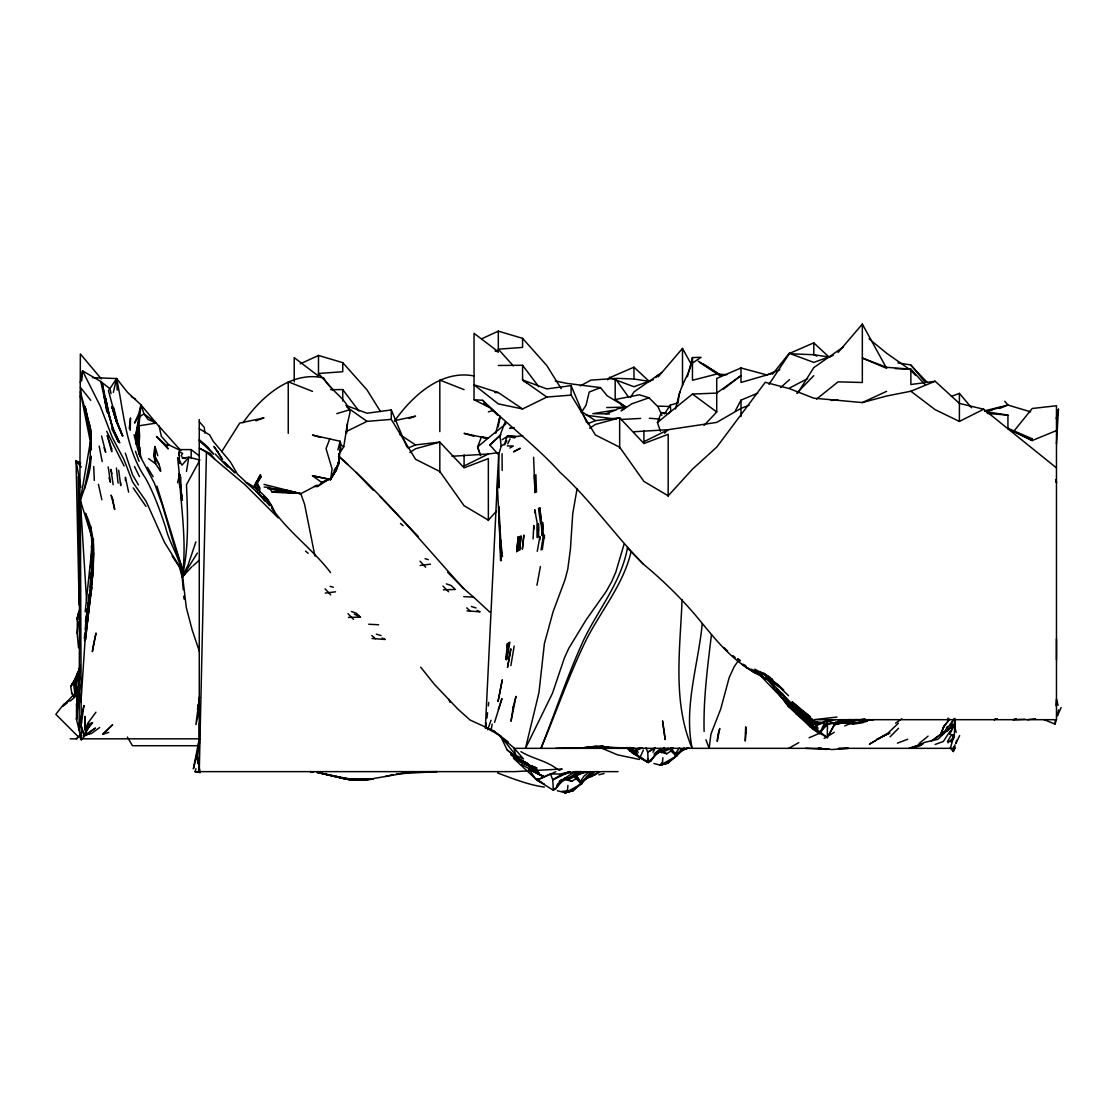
<?xml version="1.0" encoding="UTF-8"?>
<svg xmlns="http://www.w3.org/2000/svg" width="1117" height="1117" viewBox="0 0 1117 1117"><rect width="100%" height="100%" fill="white"/><g stroke="black" fill="none" stroke-linecap="round" stroke-linejoin="round"><path stroke-width="1.5" d="M682.068 599.745C680.211 648.935 672.239 701.839 692.163 748.334C683.59 707.089 698.223 665.02 702.244 623.817M334.151 470.271L336.231 467.548L336.231 469.433L330.353 479.682L312.509 475.772L321.738 482.46L329.138 479.053L330.353 479.682L336.077 470.662L338.744 463.848L339.331 454.158M544.384 538.282L544.398 535.029L542.303 549.48M101.326 378.9L80.354 353.935L79.125 730.127L81.276 739.747L85.492 735.223L85.981 730.713M199.371 723.202L199.398 743.824M745.57 733.869L746.142 727.376L745.276 741.018L745.625 726.888M88.983 422.226L90.463 429.151L91.343 449.942L90.533 435.63L85.032 406.49L91.273 436.663L90.463 429.151L80.354 391.704L90.351 441.801L90.128 462.34L90.798 456.113C91.371 471.486 85.199 486.09 80.354 500.416L81.276 739.747L80.354 738.826M78.497 647.762L77.185 633.409L77.352 620.186L78.79 614.196M125.383 480.547L125.425 477.294L128.623 492.164M93.395 538.617L93.297 569.53L85.464 639.734L93.297 569.53L86.344 625.087C87.964 588.422 102.541 548.224 85.423 513.206L92.725 539.888L90.491 567.59M130.228 430.394L130.507 417.953L129.251 428.677M195.936 768.747L195.028 771.638L200.166 772.545L199.259 771.638L206.463 452.259L199.259 448.14L210.247 453.544L214.548 458.85M79.921 669.753L74.853 683.66L75.649 693.922L76.012 678.899L79.67 667.575M148.603 458.682L155.472 463.611L153.657 455.219L154.886 446.577L155.472 463.611L160.569 471.332C161.728 466.348 147.598 444.412 158.865 463.918M539.832 539.86L539.916 536.551L537.263 551.309M1056.473 638.854L1056.473 659.742M259.661 492.583L259.814 487.906L258.139 484.82L258.236 490.237M336.077 470.662L338.898 461.07L339.149 453.432L338.744 463.848M154.802 456.63L155.151 447.023L157.776 455.694M792.204 704.143L792.107 706.405L801.685 712.423L792.204 704.143L768.761 679.988L753.403 672.183L741.73 664.238M485.35 728.354L498.671 454.801L501.198 446.06L499.871 435.7L505.135 422.156M533.06 538.952L533.786 525.437L534.331 528.76M1056.473 443.84L1058.455 409.241L1056.221 418.596M1044.116 719.697L1055.02 724.081L1055.216 720.73M1056.096 705.707L1056.473 699.033L1058.064 705.33M182.769 567.827L182.211 577.182L183.244 589.678M79.921 665.062L76.528 719.557L79.125 730.127L79.81 719.753M626.637 747.636L631.915 752.467L647.427 761.948L647.637 758.541M837.429 721.414L843.628 719.697L835.46 723.313L827.543 721.191L819.962 733.548L818.691 732.459L827.25 737.639L827.543 721.191L825.268 721.205L817.756 725.073M199.315 651.197L192.138 629.876L186.316 607.564L181.331 565.774L173.666 543.853L162.3 505.024L154.453 483.284L139.094 454.2L137.908 436.845L140.924 404.773L127.533 392.346L116.615 378.551L92.502 377.644M75.649 693.922L76.012 678.899L78.609 673.691L76.221 685.349L77.227 693.126M80.955 702.467L87.14 609.156L86.665 612.535M950.316 748.027L953.346 751.518L953.695 746.407M954.253 737.89L954.937 718.385M91.063 588.491L93.577 553.194M79.852 685.056L76.528 719.557L76.514 705.316L79.796 668.273M507.355 651.267L507.984 643.28L505.638 658.527M89.653 577.978L90.072 572.784M80.354 397.359L81.038 389.079M81.723 380.799L82.546 370.858L100.781 381.497L110.15 388.953M140.002 447.386L140.505 456.308L138.815 446.381L139.639 436.188L138.983 425.8L156.171 423.106L180.87 450.696L168.862 444.915L161.337 436.272L159.061 425.87M567.939 785.377L567.59 789.454L565.132 792.902L572.895 790.473L580.17 784.595L565.132 792.902L572.909 789.789L580.17 784.595M662.884 757.731L662.535 761.822L660.091 765.257L667.84 762.841L675.115 756.963L660.091 765.257L667.868 762.157L675.115 756.963M346.619 433.326L347.429 423.748L350.138 411.796C345.265 397.08 330.688 391.257 323.776 377.951C290.588 370.383 260.708 397.415 243.017 422.771M179.306 484.666L180.172 474.809M711.445 634.679C707.606 666.765 703.277 699.13 704.115 731.44M89.262 593.909L87.978 607.592L92.571 571.094L91.385 545.878M89.891 587.067L92.934 554.591L90.421 525.716L90.826 534.108M84.32 638.477L84.822 633.297M85.143 629.848L87.14 609.156M518.148 550.96L519.614 536.481M196.801 759.141L199.259 738.756L193.409 768.831L196.815 754.436L200.166 772.545M77.185 633.409L78.372 622.001M85.185 611.934L92.725 539.888L80.354 500.416L90.351 441.801M139.094 454.2L136.469 444.371L138.983 425.8M76.514 705.316L79.796 676.33M84.571 640.99L86.177 626.679M485.797 728.396L486.37 723.202M486.956 718.008L487.543 712.814M488.324 705.888L488.715 702.425M950.888 724.165L950.539 727.083L953.681 719.153M506.643 646.869L507.034 643.769M87.14 623.663L91.873 586.928L88.815 606M199.482 696.952L195.908 724.612L199.385 709.993M340.182 447.68L340.113 441.257L312.509 435.072L320.607 437.487M85.492 620.996L85.967 617.617M499.187 421.821L500.025 416.027L495.725 433.312M690.99 364.058L701.057 357.328L692.456 357.552C691.228 373.818 678.564 385.672 678.312 402.008M79.223 670.647L79.907 665.774M85.534 622.448L90.226 590.041M679.862 391.718L675.548 409.017M197.472 709.463L198.212 704.562M947.858 719.613L948.096 718.022M338.898 461.07L336.231 469.433L338.898 461.07L340.825 442.821M541.075 549.969L543.351 535.35L542.513 522.281L542.974 528.997M507.118 659.184L509.827 642.135M513.317 706.502L511 721.275L515.984 696.366L513.094 707.55M178.678 454.968L179.167 451.868L182.63 453.376L181.149 456.043M339.987 452.692L343.743 446.758L347.429 423.748M498.21 426.959L499.732 418.233M186.455 471.416L188.843 457.202L199.957 460.078M510.874 665.606L514.183 646.045M577.07 488.855L572.728 513.75L570.41 549.201L567.785 569.153L564.965 579.877L553.083 611.753L544.398 643.587L538.952 692.596L525.493 748.334L552.482 693.252L564.378 658.011L568.79 648.307L586.174 619.781L606.336 591.242L611.725 581.538L615.788 572.211L624.04 544.314M79.963 668.092L79.377 671.471L79.935 668.343M491.103 730.323L492.192 724.137M1056.626 419.517L1058.455 409.241M536.956 585.252L540.405 566.487M80.354 382.628L82.546 370.858L100.153 405.848L112.272 437.375L123.917 459.464L132.602 481.972L146.076 501.254L164.534 542.429L178.874 565.37L182.211 577.182L191.859 566.738M84.473 488.743L90.798 456.113M256.491 489.232L257.65 483.284M1058.567 709.937L1057.436 715.774L1061.15 707.522M113.348 392.416L116.615 378.551C123.875 412.327 125.411 448.517 145.475 478.104C154.09 493.728 160.066 510.623 165.651 527.517C169.644 544.635 181.387 559.282 182.211 577.182L185.268 573.007M140.924 404.773L144.023 413.862L148.03 419.461L156.171 423.106L140.924 404.773L138.857 413.513L134.529 423.106L139.29 415.342L135.548 435.7L136.469 444.371L134.054 434.667M177.561 482.767L179.474 474.711M956.655 740.292L955.887 743.461L959.629 735.614M78.762 611.837L76.891 619.307L79.67 609.379M337.906 449.914L340.113 441.257M74.853 683.66L77.897 671.889L74.085 681.97L70.748 686.341L71.739 692.945L73.303 696.017M687.402 376.694L692.456 357.552L692.456 380.269L716.723 374.055L726.748 374.698M77.352 620.186L79.921 610.72M85.744 730.616L84.585 734.874L91.091 722.936L85.492 729.987M950.33 748.334L953.429 737.597L953.22 734.651L952.731 739.398L950.958 741.911M195.88 541.899L188.033 565.076L182.211 577.182L181.54 566.193L156.952 486.09M494.58 722.308L501.966 698.642L498.294 709.504M514.881 437.85L506.978 436.607L504.702 443.84L501.198 446.06M491.047 720.27L487.64 729.708M340.043 450.64L340.95 447.861M1055.02 724.081L1056.473 719.697L1056.473 405.764L1032.206 408.501L1013.217 431.986M254.494 487.249L260.345 474.823L261.057 476.694L254.494 487.249L261.057 476.694L259.898 476.051L260.345 474.823M942.943 727.977L949.673 719.125L944.088 726.036L940.514 734.679L934.329 739.175M627.545 547.484C621.373 582.013 598.642 608.947 583.772 639.706C567.631 675.073 555.289 712.199 540.977 748.334C556.126 712.451 568.902 675.352 586.006 640.348C600.932 610.678 623.188 584.959 631.035 551.966M947.23 726.567L945.666 730.686L940.514 734.679L944.088 726.036M329.892 438.604L326.038 448.629L332.056 468.861L330.883 477.894L336.231 467.548M505.889 423.818L488.352 437.976L481.455 436.873L477.615 446.912L480.226 454.842M660.426 431.288L657.438 422.603L661.292 412.578L668.189 413.667L692.456 394.064L716.723 393.086L740.99 375.577L723.467 389.121M254.299 486.9L256.449 481.553M643.322 750.149L639.818 757.857L648.279 762.604L650.541 761.319L660.189 748.39M768.859 680.923L788.225 706.293L811.738 728.158L819.641 733.562L825.268 721.205L837.303 719.697L813.79 719.697L836.94 717.044M507.732 443.854L510.008 438.939M253.796 486.844L259.898 476.051L254.215 486.803M953.346 751.518L954.937 748.334L954.937 744.857M735.335 410.861L740.99 400.137L757.675 393.17M79.74 669.949L71.767 684.889L75.635 679.597M817.56 730.476L795.625 712.325L827.25 737.639L835.614 722.099M183.928 574.18L182.211 577.182C187.056 542.988 181.066 507.9 179.111 473.51L181.959 500.039L177.631 457.537L181.959 465.175L188.843 457.202L182.322 458.235M652.942 752.299L654.52 749.535M827.25 737.639L835.921 722.476L844.913 719.697L839.789 720.283M88.871 723.174L85.046 729.834L84.99 716.486L85.046 729.834L87.782 723.285L95.922 712.241M556.908 785.977L558.57 783.115M74.825 695.165L74.085 681.97L76.654 677.628M947.495 741.465L951.642 734.511L953.429 737.597L951.726 740.292M330.353 479.682L336.133 470.048M199.105 461.489L186.483 484.68C187.698 515.384 189.164 547.107 182.211 577.182L184.989 573.133M504.437 444.873L506.839 440.95M197.332 553.097L182.211 577.182L185.813 571.904M221.738 451.603L239.708 423.092L263.975 417.856L255.891 420.816M630.365 397.61L633.967 391.913L662.283 372.156M797.622 393.24L813.79 367.605L843.461 346.884M70.748 686.341L75.202 679.429M664.657 413.667L670.284 405.094L678.103 402.916M950.12 731.16L943.334 741.451L935.152 744.481M574.962 777.53L581.58 784.022L586.593 776.441L594.23 771.638L587.64 777.083M671.122 750.931L676.525 756.391L681.538 748.809M768.999 384.374L789.524 353.391L813.79 362.425L833.212 355.388M574.529 776.776L580.086 781.928L584.303 775.743L590.111 771.638L580.142 773.048M738.505 660.426L734.176 666.737L729.192 677.558L720.716 709.044L710.929 734.134L709.169 748.334L705.93 739.789M669.488 749.144L675.031 754.282L679.262 748.111M581.273 412.578L586.048 405.206L589.204 392.053L600.499 387.613L607.201 395.823L626.023 407.091L621.164 410.874L631.887 403.782L649.019 397.792L658.039 406.839L661.892 415.356M561.097 781.146L555.582 788.951L553.334 790.236L536.956 780.099L513.443 758.234L538.003 770.912L529.067 766.946M657.885 750.903L650.541 761.319L649.675 760.705L660.65 750.47M953.723 719.292L945.666 730.686L931.355 740.962M562.34 779.903L555.582 788.951L554.716 788.337M668.79 413.304L670.772 410.791L670.284 405.094M607.592 379.85L609.7 377.197M772.643 374.041L789.524 352.902M556.727 785.851L558.737 783.38M86.372 730.336L92.599 722.741L86.135 729.206M394.594 421.039C412.061 396.102 441.033 369.573 473.734 375.912M78.595 689.58L62.985 706L67.104 703.124M658.234 376.792L682.501 348.406L691.702 365.175M838.071 352.483L862.338 324.098L886.605 368.317L862.338 358.04L886.605 367.311L910.872 369.182L924.736 384.304M496.451 511.223L488.352 520.103L464.086 505.722L439.819 471.5L415.552 459.269L391.285 419.392L391.285 409.953L367.018 413.22L345.977 405.471M704.017 425.465L716.723 411.978L716.723 378.44L740.99 367.968L765.257 374.502M796.812 393.198L813.79 375.647M589.622 774.263L594.076 771.638L572.965 790.822L561.991 791.325M653.864 763.497L660.049 765.089L667.826 763.218L661.585 763.902L667.924 763.19L684.763 748.362M655.805 377.518L658.234 375.061M890.109 736.801L898.543 728.312M76.138 738.826L81.206 733.813M819.124 732.822L828.116 723.998L832.765 722.699M102.792 734.302L112.496 724.835L102.792 734.302L108.782 732.375M557.285 786.256L565.691 778.116M268.275 488.269L300.836 493.714L314.394 486.537L317.647 486.509L322.618 481.72L321.738 482.46M947.928 742.861L953.429 737.597M878.688 738.798L887.401 733.646L898.417 723.174M561.586 779.484L559.156 781.788L575.087 771.638L580.714 771.638L568.972 778.326L563.136 779.61M656.531 751.853L654.101 754.157L664.489 747.524M664.545 433.145L668.189 429.696L716.723 422.394L740.99 408.375L749.088 405.234M500.807 555.233L497.484 488.157L497.735 471.262L499.062 487.836L498.671 454.801L489.805 444.971L500.877 434.695M489.805 444.971L499.871 435.7M192.948 565.942L199.161 560.287M780.588 387.599L789.524 379.598M70.371 700.945L77.659 694.648M942.064 734.749L946.713 730.797L937.959 739.259L924.667 742.4L911.416 748.334L920.939 745.346M488.352 437.976L477.615 446.912L480.589 455.596M657.438 422.603L668.189 413.667M580.142 783.045L594.049 771.638L588.547 775.366M675.101 755.399L678.885 752.286M681.412 750.219L683.939 748.139M919.012 743.573L928.101 736.117M816.499 399.118L838.071 381.846L862.338 382.503L862.338 324.098M565.663 777.921L560.748 781.802L571.359 776.371L577.978 771.638L575.213 772.964M660.608 750.275L655.693 754.157L666.318 748.739M584.163 779.917L588.91 776.203M588.673 775.826L594.076 771.638M91.105 733.771L99.678 727.502M895.569 723.202L901.852 718.734M582.976 780.853L588.477 777.027M677.921 753.221L680.686 751.308M85.269 735.154L95.266 728.2L85.269 735.154L90.198 733.562L83.077 735.88M887.401 733.646L869.389 744.187L875.784 740.515M409.841 452.525L415.552 448.741L439.819 442.095L464.086 467.841L488.352 458.598L488.352 520.564M589.678 428.216L595.389 424.432L619.656 417.786L643.923 443.533L668.189 434.29L668.189 496.255M317.647 486.509L329.138 479.053L312.509 475.772M502.105 439.721L506.978 436.607M586.355 778.2L589.148 776.427M681.314 750.568L684.093 748.795M627.056 747.482L630.295 751.043L631.803 750.079L636.55 753.849M816.15 727.726L795.862 713.47L803.654 719.599L810.118 726.748L811.626 725.785M563.82 779.107L571.764 781.383L577.657 777.641M658.765 751.462L666.709 753.752L672.602 750.01M589.818 774.416L594.23 771.638M69.338 700.806L63.557 704.408L55.85 714.322L79.139 737.611M544.482 784.19L536.956 780.099L550.486 773.941L560.678 774.053L570.131 771.638L561.586 774.444L552.761 779.82L553.334 790.236M655.065 747.706L647.706 752.188L648.279 762.604M824.164 738.449L834.231 732.319M861.389 721.722L868.831 719.697L865.703 721.61L869.584 719.697M586.453 778.591L590.279 776.301M680.127 751.713L685.238 748.669M509.924 448.015L513.401 446.004L507.258 445.906M668.329 748.181L663.931 750.68L658.081 751.978M788.77 748.334L798.781 742.623M654.813 748.208L647.706 752.188L646.003 747.776M580.295 385.923L590.921 380.129L615.188 378.426L628.326 396.758M688.351 747.664L685.615 749.13L688.002 747.985M789.524 388.06L807.731 378.523M640.921 747.832L631.915 752.467L640.139 757.857M814.754 726.608L811.738 728.158L819.641 733.562M578.536 771.931L585.057 771.638L568.385 779.471L564.183 779.303M672.923 747.636L663.33 751.839L659.128 751.671M314.394 486.537L317.34 485.043M321.766 482.795L329.138 479.053M498.308 365.482L522.574 365.273L522.574 379.975L546.841 388.911L571.108 385.644L571.108 395.097L595.389 434.96L619.656 447.191L643.923 481.413L668.189 495.808L692.456 469.168L716.723 447.135L765.257 382.307L789.524 388.674L813.79 398.183L862.338 402.567L886.605 396.018L910.872 391.229L935.138 409.66L959.405 421.416L983.672 409.227L1056.473 467.911M688.868 747.622L682.599 750.429M464.086 465.998L488.352 454.005L498.07 452.636M643.923 441.704L668.189 429.696L633.521 431.776M345.781 431.776L367.018 421.36L391.285 419.392M522.574 408.962L498.308 392.57L474.041 384.807L498.308 403.893L522.574 408.962L546.841 397.066L571.108 395.097M876.426 739.398L889.914 732.989L882.807 736.089M862.338 402.567L886.605 391.341M300.278 363.835L318.485 355.457L342.751 362.648L367.018 389.903L380.492 411.573M481.622 338.828L498.308 331.149L522.574 338.339L546.841 365.594L561.223 388.716M642.429 747.664L631.915 752.467L640.935 757.382M649.298 381.442L633.967 367.172L609.7 377.7L633.967 386.733L653.375 379.696M829.121 357.133L813.79 342.863L789.524 353.391M536.956 780.099L555.861 771.763M559.003 770.381L562.158 768.985L514.742 771.638L195.028 771.638M590.488 773.02L593.644 771.638L582.474 772.573M844.745 725.896L850.972 723.188M809.127 737.765L819.613 733.255M570.661 773.481L575.087 771.638L561.586 774.444M849.869 719.697L834.65 725.017M870.241 719.697L868.719 720.325L873.731 719.697M910.872 391.229L935.138 381.246L959.405 403.405L983.672 409.227M1056.473 430.562L1032.206 440.545L1007.939 428.858M407.97 448.043L415.552 444.929L439.819 442.095L439.819 472.393M587.793 423.734L595.389 420.634L619.656 417.786L619.656 448.085M999.38 408.473L1007.939 405.052L1030.6 411.824M586.062 778.689L600.234 771.638L590.67 776.762L595.431 774.458L592.415 775.407M868.426 719.697L861.654 722.322L841.897 722.797M740.99 367.968L740.99 382.475L765.257 375.438L779.82 369.797M570.131 771.638L552.761 779.82L550.486 773.941M897.426 743.154L907.716 739.245M951.321 396.409L959.405 393.379L971.539 407.747M606 413.681L616.389 409.813L592.848 413.653L609.463 413.974M911.416 748.334L922.991 744.076M409.087 418.498L415.552 416.138L394.524 420.676M537.752 773.509L544.314 776.678M577.042 774.947L586.257 771.638L579.695 773.132M540.949 781.886L535.336 778.689L529.095 769.236L543.839 776.678M997.188 718.692L994.004 719.697L997.006 718.762M336.789 413.611L348.979 409.967M488.352 411.894L492.932 410.525M1016.275 718.734L1012.965 719.697L1024.973 719.236M660.049 765.089L667.84 762.841M557.355 790.738L565.09 792.721L572.895 790.473M865.535 720.633L868.858 719.697M864.921 720.828L868.984 719.697L863.176 722.559L853.346 724.137L843.307 722.517M765.257 375.438L773.355 373.19M576.33 772.922L581.203 771.638L576.204 772.727M580.645 772.755L585.057 771.638M984.761 410.819L1007.939 405.052L1004.755 401.268M580.072 773.146L586.257 771.638M367.242 779.066L353.894 779.792L358.585 780.057L353.586 779.094M565.09 792.721L572.881 790.85L565.076 791.716M385.379 776.497L393.1 774.653M598.824 774.793L604.046 773.536M576.414 772.755L581.203 771.638M837.876 723.69L855.985 719.697M577.545 772.364L580.714 771.638M857.758 720.27L864.893 718.664L861.654 722.322L857.814 720.228L853.5 720.297M616.738 409.073L626.023 407.091L615.188 399.509L615.188 378.426M1003.066 406.644L988.908 410.609L991.924 410.079M632.222 747.957L636.048 748.893L639.455 748.208M810.774 723.355L815.871 724.584L824.388 722.881M404.926 773.062L367.032 779.68M585.503 772.545L590.111 771.638M615.188 399.509L639.455 394.804L649.019 397.792M166.349 445.39L168.178 448.894L156.492 436.482L166.349 445.39L168.862 444.915M514.211 427.56L509.631 428.383L513.178 428.118M368.289 779.107L357.37 779.931L362.341 779.191M597.12 746.198L580.142 748.041L603.697 746.296L577.782 748.195M838.127 723.76L859.839 719.697L854.7 719.571M839.775 720.423L844.913 719.697M845.862 720.674L852.76 719.697L848.264 719.613M516.026 436.552L507.411 435.965L516.026 436.552L522.756 435.616M935.138 381.246L910.872 384.513L910.872 369.182L895.276 368.624M597.092 746.728L633.018 748.334M420.201 565.439L430.464 564.169M325.242 593.085L335.519 591.815M396.34 774.081L409.911 772.364M1027.486 719.697L1035.501 718.72M853.081 720.619L861.039 719.697M451.952 456.281L488.352 454.005M984.552 411.07L987.456 410.763M828.116 723.998L835.46 723.313M824.402 722.294L811.794 722.266M402.134 773.536L437.138 771.638L421.235 771.749M640.641 418.428L621.066 419.475M294.218 381.832L294.218 357.635L318.485 376.108L318.485 373.497L342.751 371.724L342.751 362.648M831.23 749.577L848.348 748.334L838.406 748.572M354.857 779.945L373.441 778.954C360.833 781.383 348.057 779.82 335.812 776.357L346.061 779.205L354.857 779.945L335.812 776.357M831.132 400.403L838.071 400.054M592.052 746.701L602.44 746.212M590.223 747.636L555.721 748.334M351.394 611.516L356.169 613.121L360.456 617.115L348.448 617.408M782.179 693.322L792.107 706.405L784.637 697.93L781.942 697.999L760.509 675.729L774.165 683.506L760.509 675.729M606.726 407.551L626.023 407.091L621.247 405.122M330.618 389.693L342.751 389.582L358.92 411.056M366.264 779.443L351.185 779.554L362.467 779.861L357.44 779.205M272.073 492.122L285.854 492.108L293.841 493.323L272.073 492.122L269.043 487.305L264.157 487.068M179.041 449.592L191.175 449.606L199.259 455.918M838.071 719.697L1056.473 719.697M70.203 738.826L76.975 738.826M80.689 738.826L199.901 738.826M198.114 745.723L132.476 745.723L127.408 737.066M515.775 748.334L821.47 748.334M838.797 748.334L954.937 748.334M594.803 771.638L598.949 771.638M601.267 771.638L618.064 771.638M443.393 589.776L455.401 589.483L451.128 585.49L446.339 583.884M844.326 722.545L843.447 722.517L853.611 723.551M494.845 392.542L498.308 392.57M658.234 406.155L670.368 406.476M805.748 748.334L826.957 749.423M596.771 746.854L607.802 747.189M268.234 488.045L287.907 490.558L300.836 493.714L304.606 504.367L314.952 556.112M791.269 353.81L813.79 354.731L829.973 357.147M616.626 378.328L633.967 379.026L650.15 381.455M463.695 596.618L473.566 597.134L490.112 612.353M368.736 624.249L378.621 624.766M466.99 610.873L480.156 611.823L477.141 610.454M372.045 638.505L385.211 639.469L382.182 638.086M322.143 773.104L317.521 772.601L348.63 779.484L358.585 780.057M649.368 418.247L659.644 419.057M594.579 746.561L622.965 748.334M628.508 748.348L630.295 751.043L633.409 751.238M535.336 778.689L538.45 778.884M348.63 779.484L356.1 779.987L338.409 777.32L319.071 772.741L346.061 779.205L356.1 779.987M498.308 331.149L498.308 351.799L474.041 333.327L474.041 399.718L482.739 400.319C507.942 425.005 536.355 446.102 560.064 472.351C590.823 500.318 614.392 534.834 643.49 564.253C662.186 579.765 679.708 596.701 695.458 615.216C714.754 638.142 733.883 664.769 762.827 675.757M830.308 749.214L818.272 748.334L828.996 749.353M313.291 771.861L310.163 771.638L313.542 772.001M987.358 413.416L1007.939 415.133L1007.939 428.048M268.569 488.297L275.159 488.911M316.921 772.364L322.003 772.894M269.672 488.841L285.854 492.108M616.067 419.112L586.313 415.273M288.27 491.159L300.836 493.714L263.975 484.373M600.499 387.613L566.654 383.354L555.275 380.925M267.912 488.506L272.771 489.204M897.928 362.913L910.872 364.952L925.211 382.251M986.409 411.754L1007.939 415.133M814.516 722.378L817.602 722.867L803.877 717.296L810.188 721.121M274.628 488.855L288.521 491.187M354.061 779.121L359.074 779.959L353.977 778.94M487.305 438.395L464.086 433.354L473.79 436.244M319.071 772.741L333.313 775.617M843.307 721.289L846.407 721.945M814.153 721.889L820.409 723.285L810.76 719.907L818.873 723.397M495.068 351.059L498.308 351.799M639.357 759.462L617.478 754.827L600.89 747.804M544.398 787.094C528.006 784.818 512.982 778.661 497.651 772.992M425.032 558.709L428.286 559.589M753.403 672.183L761.864 674.486L751.462 669.265M330.074 586.341L333.327 587.235M813.288 721.289L820.409 723.285M471.36 606.503L476.037 607.955M376.401 634.149L381.079 635.587M661.292 412.578L664.406 413.653M481.455 436.873L486.132 438.506M464.086 389.651L439.819 380.073L439.819 431.595M312.509 391.383L288.242 381.805L288.242 433.326M420.676 667.156L434.304 684.246L458.068 709.281L470.089 720.032L493.532 730.769L508.444 742.191M531.175 768.901L539.316 772.824M80.647 462.969L76.068 461.028L79.139 605.205M816.834 356.072L813.79 354.731L813.79 342.863M747.022 667.882L761.864 674.486M811.724 722.727L815.871 724.584L818.021 728.354M536.635 769.697L520.34 761.766M485.727 727.67L500.318 735.67L515.872 755.385L523.496 758.932L513.722 747.65L493.532 730.769M537.319 773.648L544.049 776.818L529.095 769.236L537.64 773.55M354.257 614.113L360.456 617.115M182.071 457.062L185.101 458.556M474.041 399.718L488.883 407.202L482.739 400.319M520.075 761.766L510.637 754.687L528.299 763.874L518.302 758.359L507.16 749.94L500.318 735.67M719.739 375.591L699.591 362.411M660.301 750.191L663.33 751.839M565.342 777.837L568.385 779.471M754.771 669.139L770.199 677.642L763.902 673.216M788.225 706.293L809.993 720.088M78.93 462.647L76.068 461.028L80.885 487.305M815.871 724.584L803.039 717.365L810.356 722.113M520.927 751.657C532.655 758.89 547.023 760.663 557.858 769.641M521.304 764.279L529.863 769.152M740.334 660.356L737.513 658.751L740.082 660.999M810.118 726.748L819.934 732.361M630.295 751.043L637.304 755.064M796.616 712.353L785.419 702.747L794.857 709.826L812.254 719.264L792.26 706.907L803.849 715.006L793.126 707.913M764.824 675.38L777.753 684.386L783.715 690.25L770.004 678.382M483.87 403.628L488.087 406.085L483.87 403.405M702.816 363.681L721.568 375.661M199.259 428.733L209.661 434.904L213.082 441.131L230.493 462.061L237.404 474.125L245.433 481.525M662.87 751.406L666.709 753.752M567.911 779.038L571.764 781.383M80.438 463.723L76.068 461.028L81.318 467.018M698.251 361.196L721.456 375.787M339.568 444.091L343.743 446.758M794.48 710.189L803.374 715.885M131.317 396.521L135.534 399.23M659.016 750.903L661.767 752.69M795.192 710.915L804.785 717.184M581.105 411.21L595.389 420.634M399.844 434.569L415.552 444.929M246.648 482.488C258.962 489.497 270.188 499.048 274.852 512.898L271.836 507.97C288.158 531.985 312.914 549.327 330.576 572.574M765.745 677.265L780.434 687.946L788.504 695.709M522.574 379.975L546.841 397.066M346.787 407.133L367.018 421.36M743.461 664.28L746.1 666.137M523.929 380.953L526.624 382.894M641.326 757.549L647.427 761.948M631.161 748.292L636.327 752.034M692.456 394.064L716.723 411.978M801.252 710.063L810.523 716.946L792.065 701.769L801.252 710.063L798.864 707.564M156.171 423.106L144.023 413.862L139.569 416.711L135.729 436.524L136.469 444.371M732.724 655.567L735.209 657.494M629.136 748.027L631.803 750.079M400.472 523.496L403.153 525.674M305.513 551.142L308.208 553.306M869.068 338.87L886.605 353.209L910.872 370.327L915.493 375.312M338.437 456.336C384.43 496.213 422.826 543.742 463.653 588.547L473.566 597.134M507.16 749.94L517.325 758.345M245.335 481.874L259.074 493.784L269.644 505.694M199.259 439.651L208.628 447.889M206.463 452.259L244.972 484.68L278.175 517.855M629.862 747.552L637.542 754.38M723.746 647.525L727.6 650.974M466.752 607.871L470.313 611.069M371.793 635.503L375.354 638.701M627.503 548.042L643.49 564.253M447.68 572.351L463.653 588.547M215.162 454.019L227.631 467.032M794.857 709.826L781.942 697.999L776.929 688.784L784.637 697.93M373.134 490.223L356.114 472.365M339.931 457.048L348.169 464.742M448.503 591.745L442.974 586.104M353.544 619.39L348.015 613.736M223.54 461.475L235.142 472.91L224.88 462.522M268.625 500.807L263.835 495.962L272.241 507.286M380.227 496.66L418.191 536.439M113.571 429.947L113.054 429.291L119.728 442.821L113.571 429.947L107.93 411.782L113.054 429.291L118.5 442.039L111.882 428.914M910.872 365.245L927.054 382.223M425.647 567.227L420.006 561.167M330.702 594.858L325.061 588.799M513.331 365.887L498.308 349.188L522.574 347.415L522.574 338.339M318.485 373.497L333.508 390.196M199.259 421.723L204.271 427.392L204.9 433.159M80.354 387.32L90.728 400.347M522.574 365.273L538.757 386.747M133.188 487.906L145.978 506.406M172.102 555.973L178.888 566.235M671.163 747.915L675.031 754.282M580.086 781.928L576.218 775.547L577.964 779.917M147.402 467.311L153.113 476.736M138.494 484.946L132.574 474.837L125.286 453.139M636.048 748.893L638.184 752.649M674.263 752.258L676.525 756.391M578.564 778.507L581.58 784.022M71.739 692.945L73.736 696.701M106.687 431.288L124.071 465.943M134.487 466.529L139.471 476.652M671.024 748.055L672.909 752.286M571.108 385.644L586.62 422.463M391.285 409.953L406.783 446.772M179.181 473.538L180.814 477.448L180.619 486.705L182.336 500.234M116.964 421.081L122.549 435.965L116.28 421.416L111.882 406.686L116.964 421.081L111.951 406.644L116.405 421.5L122.772 436.021L117.02 422.435L108.475 390.768L116.615 378.551L117.229 390.168M448.964 699.479L450.053 702.425M577.447 777.516L578.578 780.643M135.436 451.254L139.08 461.293M104.076 447.735L105.71 452.329L101.577 436.021M81.234 727.111L83.887 734.623L81.206 725.324M109.005 477.657L110.415 482.237L108.223 466.934M513.722 747.65L515.872 755.385M199.245 764.056L197.095 756.335L198.226 763.721L196.871 754.813L197.863 763.232M954.937 727.67L956.18 732.403M108.363 413.276L105.556 398.336L112.789 429.877M85.032 406.49L90.463 429.151L90.533 435.63M113.808 407.887L116.573 419.433M111.909 473.72L110.904 469.405L113.166 484.736M108.88 414.058L102.08 382.838L107.525 412.578L100.781 381.497M98.408 484.317L101.884 499.802M535.476 513.443L534.736 509.715L537.375 524.124L537.389 537.514L537.375 524.124M99.148 446.102L102.206 461.586M110.443 390.517L111.016 393.645M104.23 396.982L106.715 411.363M105.696 398.518L107.651 410.121M1056.012 479.458L1056.473 482.851L1056.082 479.626M538.506 508.291L540.502 522.965M118.681 470.243L120.748 485.546L120.566 482.279M76.221 685.349L77.241 693.182M183.719 596.143L184.096 599.145M502.468 556.615L500.584 539.832L501.324 560.594M116.405 468.009L118.109 483.103M181.596 499.774L179.795 474.697L180.228 485.909M137.81 436.412L138.815 446.381M501.463 553.376L498.81 506.615L500.556 560.678M80.354 500.416L86.595 600.527M74.085 681.97L74.895 694.956M533.577 457.244L535.029 492.709L534.331 475.228M93.73 466.501L94.303 480.492M179.921 474.795L180.34 486.007M535.881 474.683L536.481 492.136M154.886 446.577L155.123 453.39M155.235 456.797L155.472 463.611M179.167 451.868L179.53 463.401M538.687 537.026L538.436 523.719L538.562 530.561M78.218 476.484L79.865 619.055M502.064 453.697L502.147 470.439M954.867 720.437L954.895 729.15M959.405 393.379L959.405 403.014M959.405 403.405L959.405 421.416M740.99 400.137L740.99 407.035M740.99 408.375L740.99 416.613M682.501 348.406L682.501 385.602M643.923 430.576L643.923 442.458M633.967 367.172L633.967 379.026M464.086 454.884L464.086 466.752M342.751 389.582L342.751 401.017M318.485 355.457L318.485 373.246M199.259 419.517L199.259 771.638M191.175 449.606L191.175 458.138M141.65 458.179A44.889 41.371 6.1 0 1 140.351 456.406M518.204 536.858L516.738 551.63L518.204 536.858M521.011 536.104L519.573 550.304L521.011 536.104M523.859 535.294L522.365 549.033L523.859 535.294M717.91 734.665L717.226 741.395L719.767 728.493L717.91 734.665M510.832 649.089L507.537 667.366L510.832 649.089M508.919 642.736L506.238 659.686L508.919 642.736M83.929 705.623L81.443 723.411L81.094 717.086L83.929 705.623M93.605 644.048L92.348 651.7L96.048 633.032L93.605 644.048M502.231 680.044L498.07 701.406L502.231 680.044M950.288 732.221L949.659 734.33L954.937 723.397L947.16 730.839L954.937 723.397L950.288 732.221M520.047 448.378L513.638 451.757L520.047 448.378M921.665 744.243L909.168 748.334L921.665 744.243M532.306 766.248L526.889 764.363L536.97 768.077L532.306 766.248M537.459 771.205L530.463 768.259L538.199 771.847L537.459 771.205M1032.206 438.772L1007.939 428.286L1032.206 440.545L1032.206 438.772M763.874 673.579L759.937 671.862L772.727 679.708L763.874 673.579M811.501 720.563L802.662 715.229L811.501 720.563M208.195 447.861L199.259 440.475L213.542 454.047L208.195 447.861M497.735 415.105L487.85 405.541L497.735 415.105M263.612 498.629L256.086 491.34L265.05 501.03L263.612 498.629M217.857 451.785L213.905 446.451L222.534 459.659L217.857 451.785M112.747 499.425L111.128 495.152L114.688 509.422L112.747 499.425M111.63 448.629L107.218 435.421L111.742 451.715L111.63 448.629M116.405 421.5L112.356 406.658L116.405 421.5M665.173 739.468L662.59 721.079L665.173 739.468M541.508 522.63L539.832 507.663L542.248 535.699L541.508 522.63"/></g></svg>
